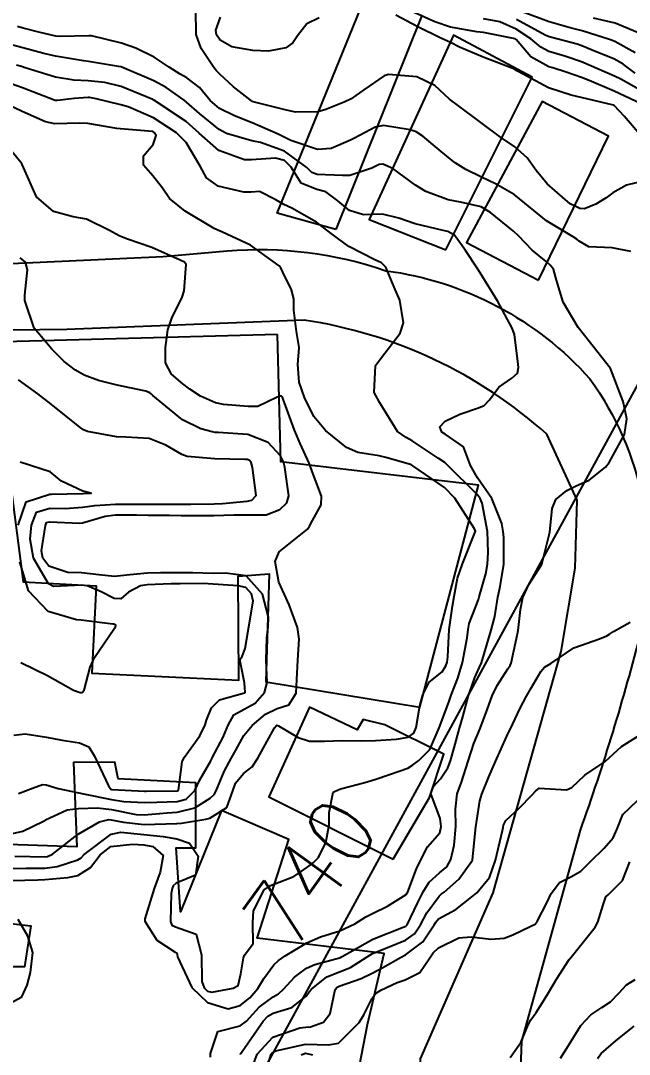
# Model space of a CAD drawing. Header units: metres. Extents: x 318500 to 325275, y 7408834 to 7428799.
# Drawn here: x 323545.6 to 323582.7, y 7420897.5 to 7420960.5 of the extents above; entities that cross this region are included whole.
import ezdxf
from ezdxf.enums import TextEntityAlignment as Align

# ---------------------------------------------------------------- set-up
doc = ezdxf.new("R2010")
doc.units = ezdxf.units.M
doc.header["$MEASUREMENT"] = 0
doc.linetypes.add('CONTINUO', pattern=[0])
for name, color, linetype in [('Cotas', 45, 'Continuous'), ('Curvas de Nivel 1m', 11, 'Continuous'), ('Curvas de Nivel 5m', 15, 'Continuous'), ('Edificações', 30, 'Continuous'), ('TEXTO', 45, 'Continuous'), ('Vias Primárias', 230, 'Continuous'), ('Vias Secundárias', 230, 'Continuous')]:
    doc.layers.add(name, color=color, linetype=linetype)
doc.styles.add('Style-STANDARD', font='STANDARD.shx')

msp = doc.modelspace()

# ---------------------------------------------------------------- linework, layer by layer
at = {"layer": 'Curvas de Nivel 1m', "flags": 128}
for points, elevation in [([(323583.672, 7420950.723), (323582.488, 7420950.447), (323581.66, 7420949.979), (323581.259, 7420949.681), (323580.638, 7420949.29), (323579.932, 7420949.011), (323579.646, 7420949.025), (323579.071, 7420949.309), (323577.668, 7420950.529), (323576.998, 7420951.34), (323576.444, 7420952.105), (323575.694, 7420952.784), (323574.829, 7420953.369), (323573.712, 7420954.202), (323572.114, 7420955.404), (323571.88, 7420955.556), (323571.733, 7420955.68), (323570.831, 7420956.513), (323569.746, 7420957.043), (323568.019, 7420957.186), (323567.746, 7420957.092), (323566.511, 7420956.252), (323565.732, 7420955.701), (323565.323, 7420955.496), (323564.193, 7420955.043), (323563.721, 7420954.906), (323562.357, 7420954.897), (323561.722, 7420955.035), (323559.772, 7420955.526), (323559.73, 7420955.543), (323559.674, 7420955.571), (323558.588, 7420956.431), (323557.746, 7420957.21), (323557.553, 7420957.407), (323557.381, 7420957.604), (323556.62, 7420958.758), (323556.305, 7420959.615), (323556.288, 7420961.13)], 744), ([(323583.017, 7420958.506), (323581.779, 7420959.185), (323581.528, 7420959.283), (323579.788, 7420959.835), (323579.075, 7420960.027), (323577.796, 7420960.387), (323576.156, 7420961.003)], 749), ([(323583.699, 7420955.25), (323581.743, 7420956.173), (323580.227, 7420956.821), (323579.755, 7420956.993), (323578.833, 7420957.314), (323578.015, 7420957.579), (323577.763, 7420957.656), (323576.674, 7420958.251), (323575.78, 7420959.318), (323575.714, 7420959.361), (323573.785, 7420959.737), (323573.39, 7420959.782), (323571.79, 7420960.065), (323570.842, 7420960.376), (323569.801, 7420960.845)], 746), ([(323583.741, 7420955.996), (323582.141, 7420956.887), (323581.757, 7420957.079), (323581.305, 7420957.285), (323579.766, 7420957.944), (323578.749, 7420958.294), (323577.772, 7420958.57), (323577.273, 7420958.835), (323576.676, 7420959.347), (323575.789, 7420959.932), (323574.787, 7420960.378), (323573.798, 7420960.567)], 747), ([(323583.022, 7420957.261), (323582.298, 7420957.805), (323581.768, 7420958.104), (323580.4, 7420958.667), (323579.776, 7420958.927), (323579.494, 7420959.021), (323578.34, 7420959.322), (323577.782, 7420959.471), (323577.539, 7420959.578), (323575.797, 7420960.523)], 748), ([(323582.761, 7420946.412), (323581.613, 7420946.626), (323580.209, 7420946.699), (323579.617, 7420947.029), (323579.47, 7420947.153), (323579.244, 7420947.306), (323577.634, 7420948.275), (323576.3, 7420949.35), (323575.658, 7420949.87), (323574.523, 7420950.516), (323573.673, 7420950.926), (323572.722, 7420951.394), (323572.079, 7420951.799), (323571.687, 7420952.116), (323570.975, 7420952.706), (323570.109, 7420953.434), (323569.704, 7420953.697), (323569.33, 7420953.82), (323567.709, 7420954.078), (323567.208, 7420953.967), (323566.28, 7420953.481), (323565.9, 7420953.284), (323565.695, 7420953.176), (323564.519, 7420952.676), (323563.686, 7420952.619), (323562.071, 7420953.159), (323561.697, 7420953.352), (323561.292, 7420953.546), (323559.71, 7420954.228), (323558.643, 7420954.654), (323557.723, 7420955.101), (323557.164, 7420955.598), (323556.505, 7420956.379), (323555.744, 7420956.97), (323555.33, 7420957.21), (323554.665, 7420957.636), (323553.759, 7420958.24), (323552.643, 7420958.786), (323551.771, 7420959.095), (323549.945, 7420959.53), (323549.778, 7420959.542), (323548.014, 7420959.489), (323547.777, 7420959.514), (323546.812, 7420959.74), (323545.784, 7420960.003), (323545.447, 7420960.093)], 743), ([(323557.173, 7420897.372), (323557.177, 7420897.588), (323557.627, 7420898.93), (323558.977, 7420899.279), (323559.377, 7420899.564), (323560.139, 7420900.406), (323561.003, 7420901.041), (323561.32, 7420901.22), (323561.654, 7420901.53), (323562.3, 7420902.242), (323563.029, 7420902.774), (323563.533, 7420903.005), (323565.039, 7420903.405), (323565.1, 7420903.428), (323565.201, 7420903.488), (323567.051, 7420904.547), (323568.902, 7420905.276), (323569.059, 7420905.339), (323569.114, 7420905.375), (323569.148, 7420905.429), (323569.774, 7420906.729), (323570.127, 7420907.42), (323570.489, 7420908.026), (323571.108, 7420908.584), (323571.561, 7420908.955), (323571.812, 7420909.4), (323572.004, 7420910.272), (323572.115, 7420911.395), (323572.092, 7420912.46), (323572.2, 7420913.395), (323572.46, 7420914.111), (323572.86, 7420915.385), (323573.211, 7420916.448), (323573.591, 7420917.374), (323574.042, 7420918.564), (323574.33, 7420919.364), (323574.634, 7420919.985), (323575.275, 7420921.003), (323575.416, 7420921.21), (323575.475, 7420921.348), (323575.794, 7420922.846), (323575.897, 7420923.344), (323576.052, 7420924.61), (323576.19, 7420925.341), (323576.551, 7420926.129), (323577.323, 7420927.33), (323577.335, 7420927.356), (323577.361, 7420927.448), (323577.838, 7420929.323), (323577.964, 7420930.759), (323578.185, 7420931.318), (323578.864, 7420931.862), (323579.423, 7420932.135), (323580.223, 7420932.493), (323581.207, 7420933.273), (323581.443, 7420933.57), (323582.364, 7420935.266), (323582.515, 7420936.224), (323582.291, 7420937.268), (323581.52, 7420939.28), (323579.934, 7420941.296), (323579.547, 7420941.785), (323578.639, 7420943.314), (323578.243, 7420944.667), (323578.05, 7420945.323), (323577.86, 7420945.584), (323577.605, 7420945.795), (323576.76, 7420946.491), (323575.929, 7420947.355), (323575.624, 7420947.648), (323574.228, 7420948.787), (323573.646, 7420949.12), (323572.393, 7420949.399), (323571.652, 7420949.544), (323570.286, 7420950.058), (323569.66, 7420950.444), (323568.274, 7420951.454), (323567.674, 7420951.728), (323567.44, 7420951.697), (323566.989, 7420951.47), (323565.665, 7420951.029), (323565.212, 7420951.041), (323563.666, 7420951.101), (323563.355, 7420951.211), (323563.044, 7420951.526), (323561.685, 7420952.522), (323560.216, 7420953.038), (323559.694, 7420953.137), (323558.151, 7420953.585), (323557.704, 7420953.834), (323556.512, 7420954.814), (323555.728, 7420955.498), (323555.579, 7420955.622), (323554.492, 7420956.393), (323553.741, 7420956.796), (323551.786, 7420957.633), (323551.75, 7420957.645), (323551.731, 7420957.652), (323551.582, 7420957.673), (323549.754, 7420957.968), (323549.445, 7420958.014), (323547.759, 7420958.298), (323547.037, 7420958.461), (323545.766, 7420958.8), (323544.372, 7420959.17)], 742), ([(323545.096, 7420908.12), (323546.667, 7420908.164), (323547.097, 7420908.174), (323548.508, 7420908.3), (323549.101, 7420908.431), (323549.888, 7420908.908), (323550.46, 7420909.68), (323551.125, 7420910.188), (323552.444, 7420910.339), (323553.126, 7420910.29), (323553.674, 7420910.19), (323554.309, 7420909.632), (323554.112, 7420908.628), (323553.744, 7420907.64), (323553.194, 7420905.78), (323553.189, 7420905.648), (323553.907, 7420904.496), (323555.041, 7420903.765), (323555.133, 7420903.71), (323555.16, 7420903.618), (323555.179, 7420903.477), (323556.036, 7420901.605), (323556.997, 7420900.694), (323558.256, 7420900.313), (323558.994, 7420900.511), (323559.578, 7420900.984), (323560.06, 7420901.554), (323560.418, 7420902.15), (323561.032, 7420902.981), (323561.325, 7420903.246), (323561.732, 7420903.53), (323563.048, 7420904.329), (323563.867, 7420904.687), (323565.056, 7420905.052), (323565.958, 7420905.477), (323566.625, 7420905.908), (323567.07, 7420906.121), (323567.959, 7420906.564), (323569.088, 7420907.27), (323569.158, 7420907.36), (323569.183, 7420907.429), (323569.71, 7420908.825), (323570.01, 7420909.421), (323570.385, 7420910.16), (323571.136, 7420911.027), (323571.222, 7420911.409), (323571.147, 7420911.898), (323570.58, 7420913.416), (323570.747, 7420913.844), (323571.183, 7420914.297), (323571.618, 7420914.979), (323571.779, 7420915.401), (323572.003, 7420916.193), (323572.342, 7420917.393), (323572.537, 7420918.084), (323572.887, 7420919.385), (323572.973, 7420919.666), (323573.266, 7420920.468), (323573.556, 7420921.096), (323573.679, 7420921.374), (323573.838, 7420921.924), (323574.266, 7420923.366), (323574.479, 7420924.196), (323574.664, 7420925.36), (323574.782, 7420925.915), (323575.03, 7420927.355), (323575.023, 7420929.002), (323574.988, 7420929.356), (323574.9, 7420929.845), (323574.301, 7420931.367), (323573.429, 7420932.635), (323572.996, 7420933.387), (323572.579, 7420934.521), (323571.459, 7420935.279), (323571.259, 7420935.412), (323571.142, 7420935.736), (323571.47, 7420936.068), (323572.36, 7420936.514), (323573.483, 7420936.896), (323573.836, 7420937.023), (323574.163, 7420937.37), (323574.724, 7420938.139), (323575.51, 7420938.693), (323575.869, 7420938.992), (323575.916, 7420939.346), (323575.88, 7420939.703), (323575.673, 7420941.358), (323575.546, 7420941.738), (323574.657, 7420943.369), (323573.596, 7420945.103), (323573.404, 7420945.383), (323572.69, 7420946.473), (323572.037, 7420947.404), (323571.623, 7420947.622), (323571.348, 7420947.69), (323569.63, 7420948.081), (323568.644, 7420948.44), (323567.638, 7420948.672), (323566.485, 7420948.63), (323565.641, 7420948.908), (323564.922, 7420949.497), (323564.199, 7420950.048), (323563.657, 7420950.174), (323562.697, 7420950.567), (323562.096, 7420951.536), (323561.676, 7420951.94), (323561.136, 7420952.09), (323559.676, 7420951.984), (323559.259, 7420951.991), (323557.685, 7420952.562), (323556.498, 7420953.608), (323555.71, 7420954.312), (323553.782, 7420955.596), (323553.73, 7420955.627), (323553.681, 7420955.65), (323551.738, 7420956.441), (323550.757, 7420956.701), (323549.741, 7420956.797), (323548.861, 7420956.833), (323547.743, 7420957.02), (323545.905, 7420957.592), (323545.749, 7420957.649), (323545.673, 7420957.675), (323545.387, 7420957.755)], 741), ([(323545.268, 7420909.599), (323547.117, 7420909.56), (323547.265, 7420909.581), (323547.573, 7420909.723), (323549.132, 7420910.942), (323550.423, 7420911.681), (323550.991, 7420911.823), (323551.142, 7420911.812), (323551.883, 7420911.663), (323553.139, 7420911.524), (323555.104, 7420911.585), (323555.14, 7420911.584), (323555.414, 7420911.616), (323556.892, 7420911.846), (323557.145, 7420911.907), (323558.176, 7420912.559), (323558.55, 7420913.576), (323558.704, 7420914.048), (323559.186, 7420914.624), (323559.715, 7420915.039), (323560.067, 7420915.557), (323561.086, 7420917.409), (323561.179, 7420917.541), (323561.199, 7420917.561), (323561.22, 7420917.567), (323561.322, 7420917.538), (323562.511, 7420916.819), (323563.211, 7420916.598), (323564.114, 7420916.598), (323565.211, 7420916.632), (323566.359, 7420916.62), (323567.212, 7420916.645), (323568.495, 7420916.723), (323569.214, 7420916.85), (323569.56, 7420917.083), (323569.697, 7420917.425), (323569.919, 7420918.744), (323570.093, 7420919.422), (323570.489, 7420920.191), (323571.271, 7420920.829), (323571.5, 7420921.183), (323571.573, 7420921.406), (323571.621, 7420921.742), (323571.704, 7420923.404), (323571.906, 7420924.816), (323572.009, 7420925.4), (323572.219, 7420926.525), (323572.507, 7420927.393), (323573.272, 7420929.275), (323573.297, 7420929.381), (323573.239, 7420929.525), (323572.058, 7420931.4), (323571.419, 7420932.036), (323569.5, 7420933.369), (323569.44, 7420933.401), (323569.351, 7420933.431), (323567.856, 7420933.866), (323567.445, 7420933.963), (323566.139, 7420934.171), (323565.45, 7420934.469), (323564.18, 7420935.503), (323563.473, 7420936.358), (323562.898, 7420937.519), (323562.569, 7420938.459), (323562.492, 7420939.525), (323562.573, 7420940.567), (323562.424, 7420941.527), (323562.26, 7420942.829), (323562.25, 7420943.53), (323562.112, 7420944.069), (323561.586, 7420945.148), (323561.464, 7420945.417), (323561.362, 7420945.543), (323559.608, 7420946.792), (323557.916, 7420947.587), (323557.622, 7420947.705), (323557.407, 7420947.81), (323555.639, 7420948.865), (323554.692, 7420949.634), (323554.27, 7420950.254), (323553.664, 7420951.017), (323553.107, 7420951.656), (323553.105, 7420952.229), (323553.689, 7420952.925), (323553.885, 7420953.459), (323553.748, 7420953.649), (323553.701, 7420953.684), (323553.648, 7420953.703), (323551.703, 7420953.867), (323551.475, 7420953.901), (323549.708, 7420954.202), (323549.207, 7420954.208), (323547.707, 7420954.178), (323547.137, 7420954.307), (323545.718, 7420954.918), (323543.926, 7420955.777)], 739), ([(323545.132, 7420910.97), (323545.753, 7420911.125), (323547.011, 7420911.731), (323547.093, 7420911.778), (323547.141, 7420911.805), (323548.45, 7420912.411), (323549.152, 7420912.508), (323550.303, 7420912.533), (323551.151, 7420912.436), (323552.659, 7420912.144), (323553.147, 7420912.117), (323554.547, 7420912.231), (323555.15, 7420912.275), (323556.22, 7420912.538), (323557.163, 7420913.122), (323557.401, 7420913.353), (323557.521, 7420913.586), (323558.009, 7420914.761), (323558.464, 7420915.577), (323558.73, 7420916.05), (323559.214, 7420916.944), (323559.714, 7420917.563), (323560.535, 7420918.245), (323561.236, 7420918.591), (323561.953, 7420918.815), (323562.39, 7420919.523), (323562.432, 7420920.353), (323562.491, 7420921.522), (323562.572, 7420922.8), (323562.466, 7420923.523), (323561.96, 7420924.89), (323561.677, 7420925.535), (323561.341, 7420926.278), (323561.11, 7420927.544), (323561.366, 7420928.123), (323563.082, 7420929.514), (323563.211, 7420929.684), (323563.388, 7420930.03), (323563.915, 7420930.992), (323563.932, 7420931.505), (323563.43, 7420932.852), (323563.176, 7420933.514), (323562.643, 7420934.713), (323562.287, 7420935.528), (323561.603, 7420937.424), (323561.559, 7420937.539), (323561.491, 7420937.625), (323561.24, 7420937.544), (323560.065, 7420936.977), (323559.481, 7420936.972), (323557.968, 7420937.1), (323557.484, 7420937.189), (323556.582, 7420937.604), (323555.916, 7420938.036), (323555.497, 7420938.344), (323554.816, 7420938.944), (323554.436, 7420939.636), (323554.441, 7420940.554), (323554.576, 7420941.634), (323554.83, 7420942.352), (323555.457, 7420943.622), (323555.574, 7420944.02), (323555.708, 7420945.618), (323555.592, 7420945.749), (323555.333, 7420945.885), (323553.605, 7420946.645), (323552.123, 7420947.154), (323551.615, 7420947.357), (323551.044, 7420947.679), (323549.63, 7420948.372), (323548.834, 7420948.51), (323547.637, 7420948.844), (323546.586, 7420949.741), (323545.727, 7420951.692), (323545.711, 7420951.75), (323545.671, 7420951.81), (323544.015, 7420953.775)], 738), ([(323545.5, 7420913.412), (323546.36, 7420913.738), (323546.951, 7420913.955), (323547.173, 7420913.95), (323547.912, 7420913.719), (323549.166, 7420913.447), (323549.463, 7420913.398), (323551.161, 7420913.048), (323551.9, 7420912.921), (323553.158, 7420912.86), (323553.914, 7420912.883), (323555.16, 7420912.937), (323555.698, 7420913.076), (323556.235, 7420913.604), (323556.537, 7420914.242), (323557.197, 7420915.411), (323557.262, 7420915.526), (323557.293, 7420915.589), (323557.947, 7420916.849), (323558.25, 7420917.58), (323558.61, 7420918.195), (323559.235, 7420918.539), (323559.893, 7420918.907), (323560.476, 7420919.552), (323560.63, 7420920.179), (323560.568, 7420921.551), (323560.607, 7420922.864), (323560.693, 7420923.549), (323560.72, 7420924.138), (323560.34, 7420925.555), (323559.346, 7420926.669), (323558.1, 7420926.831), (323557.348, 7420926.803), (323556.105, 7420926.852), (323555.349, 7420926.853), (323554.142, 7420926.844), (323553.348, 7420926.834), (323552.273, 7420926.728), (323551.339, 7420926.619), (323550.388, 7420926.732), (323549.341, 7420926.836), (323548.494, 7420926.865), (323547.345, 7420927.248), (323546.972, 7420927.734), (323546.905, 7420928.186), (323547.139, 7420929.732), (323547.212, 7420929.902), (323547.383, 7420929.953), (323549.221, 7420929.864), (323549.383, 7420929.888), (323550.764, 7420930.305), (323551.391, 7420930.374), (323552.678, 7420930.369), (323553.391, 7420930.363), (323554.674, 7420930.347), (323555.391, 7420930.338), (323556.66, 7420930.332), (323557.391, 7420930.334), (323558.594, 7420930.376), (323559.392, 7420930.37), (323560.559, 7420930.386), (323561.397, 7420930.7), (323561.834, 7420931.103), (323561.948, 7420931.532), (323561.713, 7420933.259), (323561.649, 7420933.537), (323561.588, 7420933.684), (323561.444, 7420933.961), (323560.69, 7420934.789), (323559.457, 7420935.266), (323557.655, 7420935.391), (323557.458, 7420935.395), (323557.284, 7420935.419), (323556.584, 7420935.603), (323555.468, 7420936.155), (323553.667, 7420937.647), (323553.578, 7420937.735), (323553.491, 7420937.797), (323553.245, 7420937.9), (323551.496, 7420938.278), (323550.359, 7420938.548), (323549.502, 7420938.87), (323548.973, 7420939.176), (323548.281, 7420939.718), (323547.521, 7420940.462), (323546.45, 7420941.741), (323545.879, 7420943.433), (323545.876, 7420943.747), (323546.038, 7420945.293), (323545.931, 7420945.747), (323545.594, 7420946.02)], 737), ([(323545.212, 7420916.973), (323545.911, 7420917.045), (323547.211, 7420916.85), (323548.158, 7420916.664), (323549.208, 7420916.508), (323549.771, 7420916.256), (323550.13, 7420915.686), (323550.974, 7420913.872), (323551.12, 7420913.671), (323551.17, 7420913.653), (323551.191, 7420913.648), (323553.169, 7420913.559), (323553.259, 7420913.558), (323555.169, 7420913.58), (323555.2, 7420913.589), (323555.226, 7420913.619), (323555.467, 7420915.345), (323555.578, 7420915.614), (323556.537, 7420916.924), (323556.867, 7420917.595), (323556.937, 7420917.882), (323557.236, 7420918.636), (323557.72, 7420919.108), (323559.25, 7420919.543), (323559.268, 7420919.551), (323559.281, 7420919.57), (323559.259, 7420920.144), (323558.972, 7420921.573), (323559.106, 7420921.747), (323559.287, 7420922.244), (323559.515, 7420923.567), (323559.771, 7420925.115), (323559.682, 7420925.565), (323559.336, 7420925.951), (323558.855, 7420926.057), (323557.339, 7420926.164), (323556.744, 7420926.194), (323555.338, 7420926.183), (323554.793, 7420926.173), (323553.337, 7420926.125), (323552.93, 7420926.058), (323552.185, 7420925.661), (323551.729, 7420925.261), (323551.324, 7420925.284), (323550.529, 7420925.682), (323549.687, 7420926.048), (323549.334, 7420926.089), (323547.624, 7420926.017), (323547.334, 7420926.169), (323546.41, 7420927.739), (323546.214, 7420928.895), (323546.281, 7420929.741), (323546.59, 7420930.54), (323547.396, 7420930.788), (323548.345, 7420930.766), (323549.397, 7420930.844), (323550.136, 7420930.952), (323551.4, 7420931.032), (323552.035, 7420931.029), (323553.401, 7420931.028), (323554.018, 7420931.024), (323555.401, 7420931.016), (323555.994, 7420931.018), (323557.402, 7420931.037), (323557.918, 7420931.07), (323559.405, 7420931.215), (323559.7, 7420931.271), (323559.965, 7420931.562), (323559.742, 7420933.259), (323559.649, 7420933.567), (323559.561, 7420933.688), (323559.442, 7420933.739), (323559.265, 7420933.749), (323557.442, 7420933.781), (323555.756, 7420933.936), (323555.436, 7420934.047), (323554.467, 7420934.613), (323553.451, 7420935.02), (323552.02, 7420935.096), (323551.452, 7420935.117), (323549.7, 7420935.452), (323549.458, 7420935.544), (323549.223, 7420935.704), (323547.481, 7420937.117), (323546.68, 7420937.738), (323545.499, 7420938.602)], 736), ([(323558.999, 7420897.529), (323559.011, 7420897.569), (323559.111, 7420897.717), (323560.382, 7420899.549), (323560.661, 7420899.869), (323560.988, 7420900.047), (323562.125, 7420900.391), (323563.004, 7420901.081), (323563.182, 7420901.334), (323563.318, 7420901.507), (323564.256, 7420902.263), (323565.026, 7420902.557), (323565.696, 7420902.814), (323566.714, 7420903.465), (323567.042, 7420903.665), (323567.408, 7420903.818), (323569.051, 7420904.491), (323569.603, 7420904.876), (323569.963, 7420905.421), (323570.345, 7420906.144), (323571.086, 7420907.161), (323571.214, 7420907.282), (323571.39, 7420907.405), (323572.286, 7420908.209), (323573.12, 7420909.355), (323573.129, 7420909.37), (323573.329, 7420911.377), (323573.569, 7420912.968), (323573.684, 7420913.372), (323574.118, 7420914.434), (323574.529, 7420915.36), (323575.216, 7420916.913), (323575.361, 7420917.207), (323575.433, 7420917.348), (323576.007, 7420918.573), (323576.414, 7420919.338), (323576.72, 7420919.874), (323577.273, 7420920.838), (323577.503, 7420921.1), (323577.882, 7420921.321), (323579.29, 7420922.284), (323580.853, 7420922.834), (323581.297, 7420923.009), (323581.462, 7420923.104), (323581.707, 7420923.266), (323582.712, 7420923.853)], 743), ([(323559.737, 7420896.77), (323560.026, 7420897.554), (323560.971, 7420898.591), (323562.608, 7420899.147), (323562.977, 7420899.182), (323563.269, 7420899.215), (323564.055, 7420899.499), (323564.467, 7420900.016), (323564.771, 7420901.492), (323564.88, 7420901.624), (323565.013, 7420901.678), (323566.341, 7420902.149), (323567.025, 7420902.477), (323567.665, 7420902.816), (323568.739, 7420903.435), (323569.042, 7420903.601), (323570.093, 7420904.376), (323570.787, 7420905.413), (323570.883, 7420905.591), (323571.065, 7420905.776), (323572.115, 7420906.354), (323573.086, 7420907.115), (323573.391, 7420907.375), (323574.168, 7420908.301), (323574.525, 7420909.359), (323574.955, 7420911.17), (323574.99, 7420911.352), (323575.016, 7420911.477), (323575.146, 7420911.764), (323575.972, 7420912.528), (323576.763, 7420913.334), (323576.949, 7420913.556), (323577.176, 7420913.734), (323578.84, 7420913.64), (323579.177, 7420913.783), (323579.951, 7420914.527), (323581.085, 7420915.272), (323581.201, 7420915.366), (323582.187, 7420916.284), (323583.217, 7420916.925)], 744), ([(323575.409, 7420897.346), (323576.056, 7420898.252), (323576.518, 7420899.335), (323576.679, 7420899.638), (323576.991, 7420900.087), (323577.477, 7420900.849), (323577.759, 7420901.319), (323578.229, 7420902.105), (323578.998, 7420903.301), (323579.041, 7420903.36), (323580.588, 7420905.277), (323580.751, 7420905.588), (323581.08, 7420906.632), (323581.235, 7420907.121), (323581.396, 7420907.267), (323582.246, 7420908.115), (323582.697, 7420909.254)], 746), ([(323544.993, 7420900.644), (323545.71, 7420901.032), (323546.029, 7420901.74), (323546.232, 7420902.528), (323546.371, 7420903.737), (323546.057, 7420904.733), (323545.486, 7420905.746)], 741), ([(323578.475, 7420897.307), (323578.968, 7420898.072), (323579.726, 7420899.289), (323580.327, 7420899.943), (323580.997, 7420900.382), (323581.526, 7420900.741), (323582.034, 7420901.26), (323582.504, 7420901.769), (323583.023, 7420902.085)], 747), ([(323580.723, 7420897.274), (323580.963, 7420897.592), (323581.862, 7420898.37), (323582.953, 7420899.25)], 748), ([(323562.695, 7420897.514), (323562.961, 7420897.608), (323563.383, 7420897.506)], 746)]:
    msp.add_lwpolyline(points, dxfattribs=dict(at, elevation=elevation))
at = {"layer": 'Curvas de Nivel 5m', "flags": 128}
for points, elevation in [([(323563.797, 7420960.632), (323563.052, 7420960.267), (323562.485, 7420959.533), (323562.198, 7420959.111), (323561.769, 7420958.8), (323560.713, 7420958.608), (323559.766, 7420958.644), (323558.489, 7420958.869), (323557.775, 7420959.272), (323557.538, 7420959.602), (323557.515, 7420959.871), (323557.796, 7420960.667)], 745), ([(323583.554, 7420953.252), (323582.343, 7420954.648), (323581.759, 7420955.28), (323581.73, 7420955.297), (323581.702, 7420955.308), (323579.737, 7420955.779), (323579.12, 7420955.928), (323577.746, 7420956.365), (323575.897, 7420957.358), (323575.815, 7420957.413), (323575.761, 7420957.45), (323575.574, 7420957.55), (323573.763, 7420958.242), (323572.332, 7420958.842), (323571.776, 7420959.129), (323571.16, 7420959.419), (323569.789, 7420960.072), (323568.465, 7420960.788)], 745), ([(323589.801, 7420960.542), (323588.753, 7420960.229), (323587.782, 7420959.326), (323587.708, 7420959.274), (323585.782, 7420959.375), (323585.619, 7420959.386), (323583.784, 7420959.506), (323583.4, 7420959.641), (323581.795, 7420960.304), (323580.492, 7420960.601)], 750), ([(323545.106, 7420908.843), (323545.972, 7420908.876), (323547.107, 7420908.877), (323547.857, 7420908.97), (323549.115, 7420909.378), (323549.311, 7420909.503), (323549.503, 7420909.694), (323551.133, 7420910.944), (323551.729, 7420911.069), (323553.133, 7420910.928), (323554.295, 7420910.796), (323555.13, 7420910.648), (323555.913, 7420910.394), (323556.44, 7420909.6), (323556.26, 7420908.446), (323555.095, 7420907.955), (323554.917, 7420907.799), (323554.848, 7420907.624), (323554.787, 7420907.326), (323554.743, 7420905.625), (323554.838, 7420905.403), (323555.057, 7420905.304), (323556.301, 7420904.85), (323556.627, 7420903.596), (323556.65, 7420901.961), (323556.791, 7420901.593), (323557.007, 7420901.386), (323557.271, 7420901.322), (323558.56, 7420901.574), (323558.858, 7420901.726), (323559.023, 7420902.446), (323559.187, 7420903.419), (323559.245, 7420903.567), (323559.775, 7420904.287), (323559.766, 7420905.559), (323559.789, 7420906.278), (323560.449, 7420907.55), (323560.825, 7420907.813), (323561.096, 7420907.908), (323562.255, 7420908.37), (323563.112, 7420908.947), (323563.42, 7420909.203), (323563.726, 7420909.504), (323564.208, 7420910.42), (323564.395, 7420911.497), (323564.393, 7420912.256), (323564.643, 7420913.495), (323564.998, 7420913.667), (323565.173, 7420913.715), (323566.568, 7420914.08), (323567.182, 7420914.265), (323568.07, 7420914.563), (323569.193, 7420914.956), (323569.481, 7420915.142), (323569.852, 7420915.423), (323570.53, 7420916.094), (323571.1, 7420917.411), (323571.129, 7420917.503), (323571.225, 7420917.733), (323571.677, 7420918.97), (323571.829, 7420919.401), (323572.223, 7420920.438), (323572.517, 7420921.391), (323572.804, 7420922.896), (323572.861, 7420923.387), (323572.931, 7420923.761), (323573.321, 7420924.787), (323573.482, 7420925.224), (323573.527, 7420925.377), (323573.928, 7420926.795), (323574.03, 7420927.37), (323574.071, 7420928.074), (323574.036, 7420929.37), (323573.703, 7420931.078), (323573.582, 7420931.377), (323573.413, 7420931.609), (323571.598, 7420933.408), (323571.523, 7420933.491), (323571.442, 7420933.563), (323571.026, 7420933.832), (323569.455, 7420934.881), (323569.097, 7420935.076), (323568.554, 7420935.444), (323567.486, 7420937.196), (323567.336, 7420937.462), (323567.133, 7420937.828), (323567.228, 7420939.464), (323567.524, 7420939.877), (323568.726, 7420941.442), (323568.926, 7420942.063), (323568.695, 7420943.443), (323568.357, 7420944.228), (323567.858, 7420945.457), (323567.594, 7420945.707), (323567.14, 7420945.923), (323565.608, 7420946.704), (323564.531, 7420947.501), (323563.63, 7420948.187), (323562.136, 7420949.039), (323561.646, 7420949.272), (323561.153, 7420949.547), (323560.156, 7420950.064), (323559.655, 7420950.021), (323559.21, 7420950.019), (323557.658, 7420950.39), (323556.945, 7420950.883), (323556.557, 7420951.607), (323555.691, 7420953.044), (323555.114, 7420953.629), (323553.713, 7420954.548), (323552.18, 7420955.208), (323551.725, 7420955.335), (323550.215, 7420955.693), (323549.812, 7420955.78), (323549.731, 7420955.784), (323548.887, 7420955.713), (323547.862, 7420955.594), (323547.728, 7420955.604), (323547.364, 7420955.734), (323545.736, 7420956.368), (323544.71, 7420956.736)], 740), ([(323545.48, 7420929.749), (323545.969, 7420931.177), (323547.409, 7420931.634), (323547.5, 7420931.637), (323549.41, 7420931.676), (323549.434, 7420931.675), (323549.927, 7420931.692), (323549.519, 7420931.806), (323549.411, 7420931.827), (323548.119, 7420932.422), (323547.423, 7420932.985), (323545.601, 7420933.575)], 735), ([(323545.631, 7420921.382), (323547.263, 7420920.598), (323548.851, 7420919.706), (323549.248, 7420919.568), (323549.376, 7420919.57), (323549.492, 7420919.696), (323549.861, 7420921.102), (323550.124, 7420921.687), (323551.298, 7420923.424), (323551.408, 7420923.56), (323551.423, 7420923.669), (323551.301, 7420923.714), (323551.242, 7420923.73), (323549.304, 7420923.969), (323549.018, 7420923.991), (323547.312, 7420924.5), (323546.101, 7420925.742), (323545.589, 7420927.506)], 735), ([(323560.428, 7420896.058), (323560.882, 7420897.541), (323560.961, 7420897.642), (323561.167, 7420897.741), (323562.966, 7420898.151), (323564.356, 7420898.106), (323564.967, 7420898.219), (323566.223, 7420899.471), (323566.512, 7420899.943), (323567.002, 7420900.906), (323567.23, 7420901.233), (323567.546, 7420901.452), (323568.547, 7420901.907), (323569.02, 7420902.067), (323569.926, 7420902.522), (323570.524, 7420903.415), (323570.74, 7420903.716), (323571.046, 7420904.011), (323572.291, 7420904.63), (323573.053, 7420904.685), (323574.236, 7420904.546), (323575.053, 7420904.613), (323575.581, 7420904.818), (323576.666, 7420905.334), (323576.93, 7420905.463), (323577.064, 7420905.628), (323577.648, 7420906.755), (323577.901, 7420907.318), (323578.41, 7420908.001), (323579.106, 7420908.334), (323579.708, 7420908.695), (323580.301, 7420909.282), (323581.128, 7420910.088), (323581.684, 7420910.715), (323581.933, 7420911.262), (323582.272, 7420912.141), (323583.166, 7420912.995)], 745)]:
    msp.add_lwpolyline(points, dxfattribs=dict(at, elevation=elevation))
at = {"layer": 'Edificações'}
for points in [[(323564.809, 7420947.752), (323561.229, 7420948.733), (323566.716, 7420962.189), (323570.036, 7420960.776), (323564.809, 7420947.752)], [(323571.509, 7420946.505), (323576.764, 7420957.012), (323571.972, 7420959.579), (323566.828, 7420948.351), (323571.509, 7420946.505)], [(323577.132, 7420944.66), (323581.405, 7420953.428), (323577.361, 7420955.54), (323572.766, 7420946.956), (323577.132, 7420944.66)], [(323561.258, 7420941.344), (323543.872, 7420940.882), (323545.785, 7420926.295), (323550.232, 7420926.049), (323549.954, 7420920.736), (323558.915, 7420920.304), (323558.865, 7420926.64), (323560.756, 7420926.789), (323560.558, 7420920.211), (323569.914, 7420918.67), (323573.497, 7420932.192), (323561.452, 7420933.608), (323561.258, 7420941.344)], [(323568.306, 7420909.426), (323570.502, 7420913.175), (323571.38, 7420915.807), (323567.787, 7420917.601), (323566.47, 7420917.92), (323566.11, 7420917.282), (323563.196, 7420918.678), (323560.721, 7420913.214), (323568.306, 7420909.426)]]:
    msp.add_lwpolyline(points, close=True, dxfattribs=at)
for points in [[(323565.146, 7420891.173), (323566.743, 7420899.358), (323567.752, 7420903.677), (323560.015, 7420904.615), (323560.015, 7420904.615), (323561.939, 7420910.623), (323557.85, 7420912.385), (323555.364, 7420906.217), (323555.084, 7420910.102), (323556.287, 7420910.102), (323556.287, 7420914.067), (323551.56, 7420914.31), (323551.358, 7420915.316), (323548.839, 7420915.291), (323549.04, 7420910.177), (323543.65, 7420910.353)], [(323543.623, 7420905.659), (323546.239, 7420905.355), (323545.858, 7420902.868), (323543.266, 7420902.858)]]:
    msp.add_lwpolyline(points, dxfattribs=at)
at = {"layer": 'TEXTO', "linetype": 'CONTINUO'}
msp.add_polyline3d([(323527.135, 7420835.571, 0), (323651.758, 7421064.053, 0)], dxfattribs=at)
at = {"layer": 'Vias Primárias'}
for points in [[(323715.644, 7420145.548, 0), (323709.04, 7420132.939)], [(323831.088, 7420001.787, 0), (323833.844, 7420008.443, 0.220888)], [(323205.069, 7420933.766, 0), (323207.298, 7420931.929, 0.020742), (323210.311, 7420929.649), (323213.335, 7420928.865), (323214.564, 7420929.479), (323216.061, 7420926.782), (323213.869, 7420925.313), (323213.871, 7420924.556), (323218.068, 7420917.639), (323222.108, 7420910.972), (323227.38, 7420903.131), (323230.217, 7420898.982, 0.38291), (323236.446, 7420897.46), (323249.502, 7420903.926), (323257.59, 7420907.836)]]:
    msp.add_lwpolyline(points, format="xyb", dxfattribs=at)
at = {"layer": 'Vias Secundárias'}
for points in [[(323543.267, 7420945.594), (323554.294, 7420946.1), (323558.198, 7420946.438, -0.105434), (323567.846, 7420945.237, -0.179716), (323580.267, 7420938.654, -0.215768), (323583.357, 7420923.256, -0.023689), (323579.672, 7420911.18), (323576.099, 7420898.347), (323575.826, 7420890.582), (323574.94, 7420883.884), (323576.276, 7420871.527), (323579.927, 7420858.43)], [(323539.945, 7420858.182), (323550.105, 7420863.781), (323564.243, 7420876.199), (323570.623, 7420883.386), (323569.967, 7420897.263), (323574.382, 7420907.367), (323578.512, 7420922.052), (323579.375, 7420927.12), (323579.488, 7420931.274), (323577.652, 7420935.278, 0.146656), (323562.878, 7420942.228), (323548.449, 7420941.665), (323536.86, 7420941.52)]]:
    msp.add_lwpolyline(points, format="xyb", dxfattribs=at)

# ---------------------------------------------------------------- texts
at = {"layer": 'Cotas', "style": 'Style-STANDARD'}
msp.add_text('740', height=4, rotation=54.09761, dxfattribs=at).set_placement((323563.257, 7420908.588, 740), align=Align.MIDDLE_CENTER)

doc.saveas('drawing.dxf')
